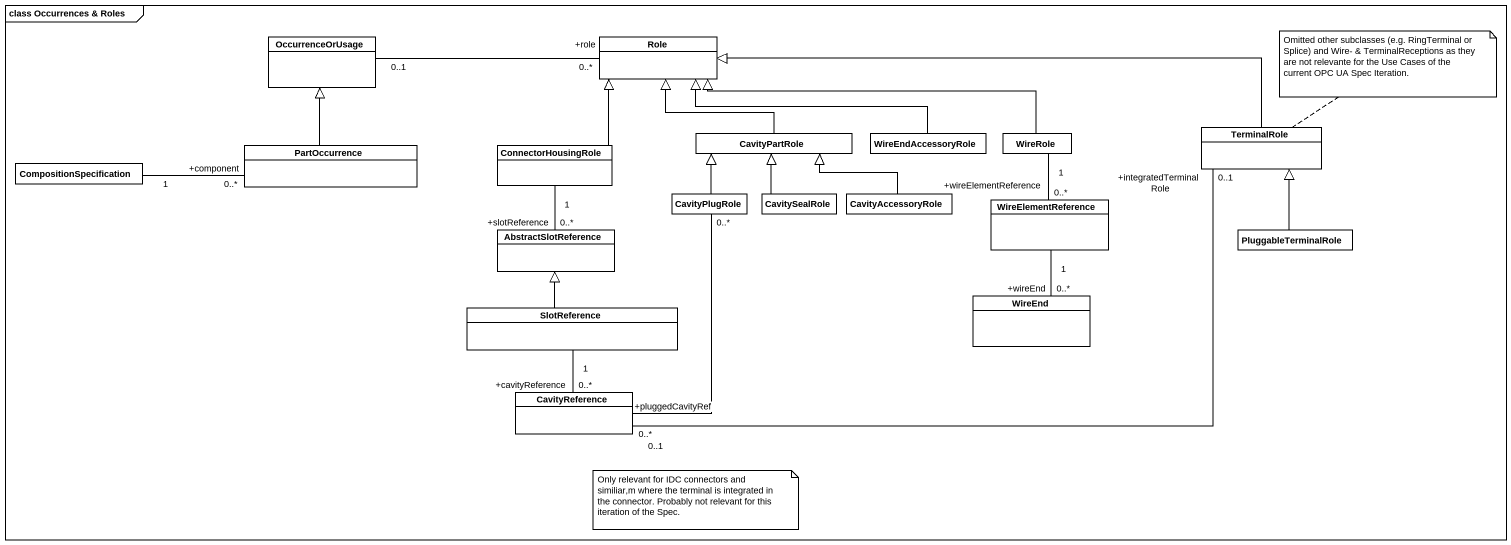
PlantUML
@startuml
mainframe class Occurrences & Roles
hide circle
hide empty members
class OccurrenceOrUsage
class Role
class PartOccurrence
class ConnectorHousingRole
class CavityPartRole
class WireEndAccessoryRole
class WireRole
class TerminalRole
class CompositionSpecification
class AbstractSlotReference
class CavityPlugRole
class CavitySealRole
class CavityAccessoryRole
class WireElementReference
class PluggableTerminalRole
class SlotReference
class WireEnd
class CavityReference
OccurrenceOrUsage "0..1" -right- "+role\n0..*" Role
PartOccurrence -up-|> OccurrenceOrUsage
ConnectorHousingRole -up-|> Role
ConnectorHousingRole "1" -- "+slotReference\n0..*" AbstractSlotReference
CavityPartRole -up-|> Role
WireEndAccessoryRole -left-|> Role
WireRole -left-|> Role
WireRole "1" -- "+wireElementReference\n0..*" WireElementReference
TerminalRole -left-|> Role
CompositionSpecification "1" -right- "+component\n0..*" PartOccurrence
CavityPlugRole -up-|> CavityPartRole
CavityPlugRole "0..*" -- "+pluggedCavityRef\n0..*" CavityReference
CavitySealRole -up-|> CavityPartRole
CavityAccessoryRole -left-|> CavityPartRole
WireElementReference "1" -- "+wireEnd\n0..*" WireEnd
PluggableTerminalRole -up-|> TerminalRole
SlotReference -up-|> AbstractSlotReference
SlotReference "1" -- "+cavityReference\n0..*" CavityReference
CavityReference "0..1" -right- "+integratedTerminalRole\n0..1" TerminalRole
note top of TerminalRole : Omitted other subclasses (e.g. RingTerminal or Splice) and Wire- & TerminalReceptions as they are not relevante for the Use Cases of the current OPC UA Spec Iteration.
note as N2
  Only relevant for IDC connectors and similiar,m where the terminal is integrated in the connector. Probably not relevant for this iteration of the Spec.
end note
@enduml
